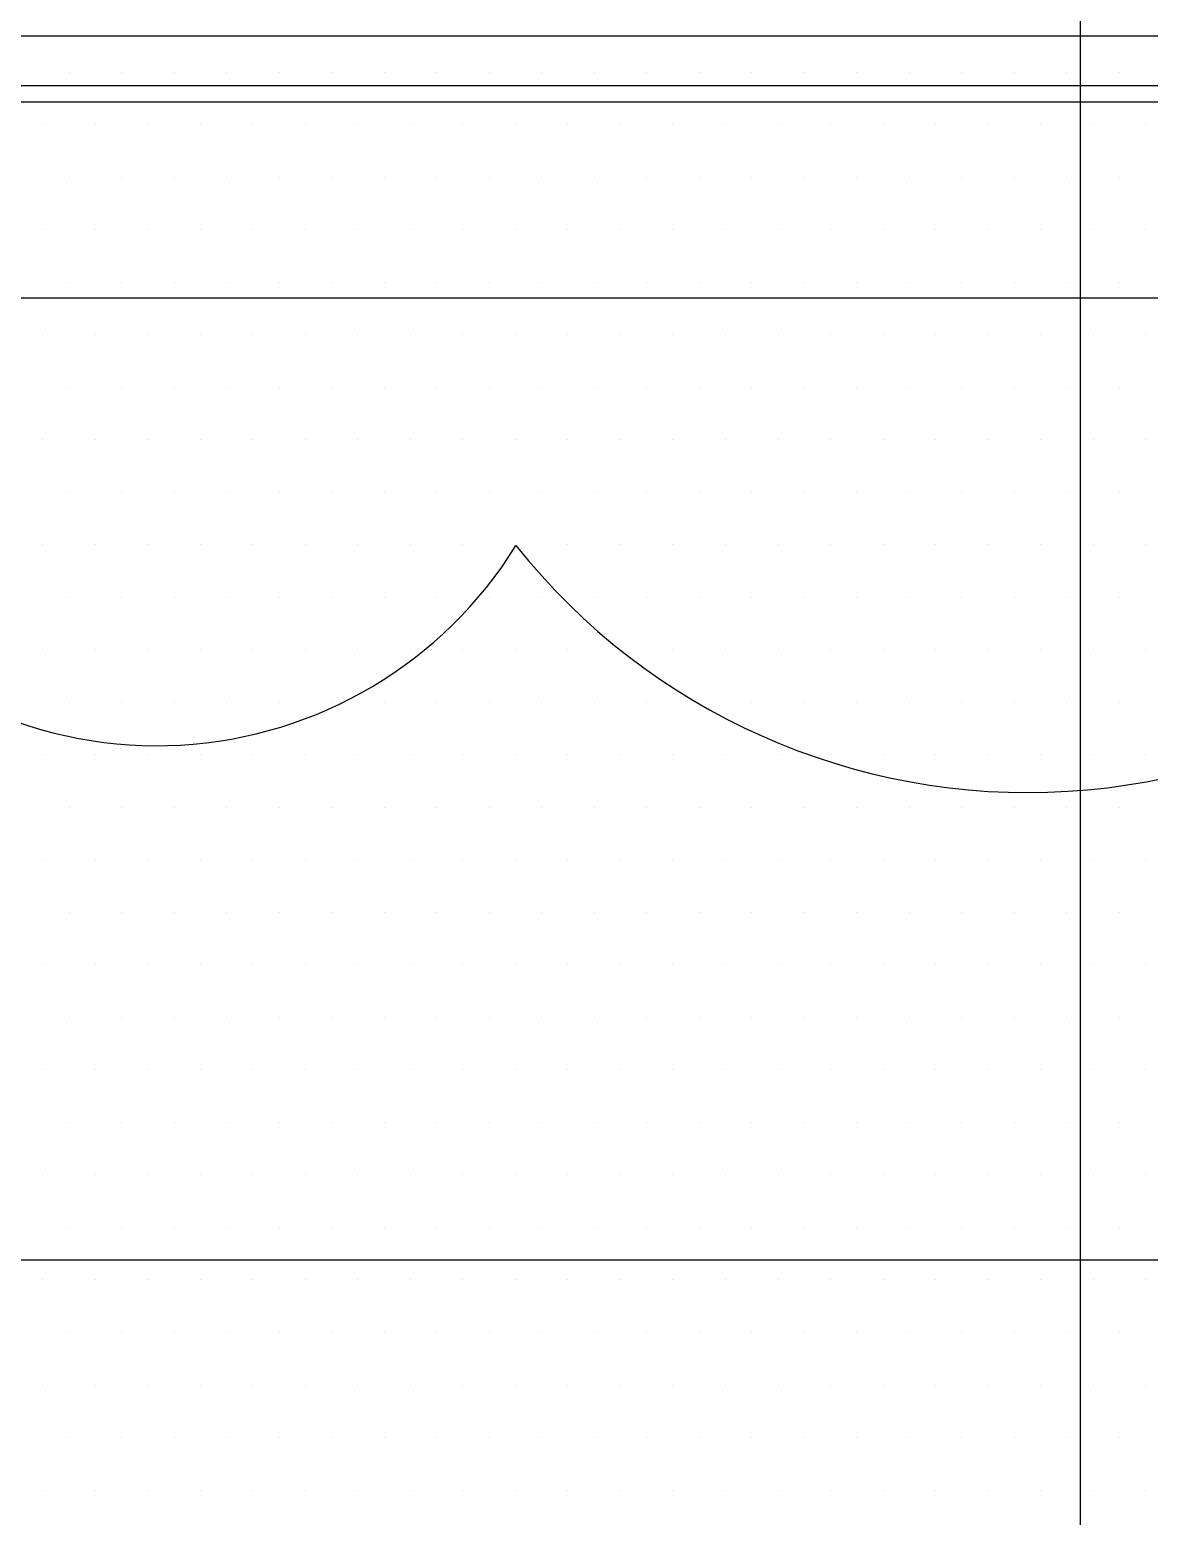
# Model space of a CAD drawing. Header units: millimetres. Extents: x 43168.9 to 43194.6, y -25545.1 to -25543.4.
# Drawn here: x 43176.6214 to 43176.6891, y -25543.9994 to -25543.9095 of the extents above; entities that cross this region are included whole.
import ezdxf

# ---------------------------------------------------------------- set-up
doc = ezdxf.new("R2010")
doc.units = ezdxf.units.MM
doc.header["$LTSCALE"] = 200
doc.linetypes.add('DASHDOT2', pattern=[0.5, 0.25, -0.125, 0, -0.125])
for name, color, linetype in [('aks_sgh', 5, 'DASHDOT2'), ('cam_sgh', 1, 'Continuous'), ('olcudis_sgh', 185, 'Continuous'), ('tarama-zemin_sgh', 197, 'Continuous')]:
    doc.layers.add(name, color=color, linetype=linetype)

msp = doc.modelspace()

# ---------------------------------------------------------------- linework, layer by layer
msp.add_line((43176.650767, -25543.940713), (43176.650767, -25543.940713))
for centre, radius, start, end in [((43176.681724, -25543.916099), 0.039549, 218.48743, 328.48743), ((43176.629038, -25543.92726), 0.025556, 218.23792, 328.23792)]:
    msp.add_arc(centre, radius, start, end)
at = {"layer": 'aks_sgh'}
for p, q in [((43176.684879, -25543.740919), (43176.684879, -25544.609919)), ((43176.98688, -25543.90991), (43176.184878, -25543.90991)), ((43176.98688, -25543.983919), (43176.184878, -25543.983919))]:
    msp.add_line(p, q, dxfattribs=at)
at = {"layer": 'cam_sgh'}
for p, q in [((43176.721879, -25543.91291), (43176.585879, -25543.91291)), ((43176.720879, -25543.91391), (43176.585879, -25543.91391))]:
    msp.add_line(p, q, dxfattribs=at)
at = {"layer": 'olcudis_sgh'}
msp.add_line((43176.721129, -25543.925757), (43176.450629, -25543.925757), dxfattribs=at)
at = {"layer": 'tarama-zemin_sgh'}
for p, q in [((43176.62375, -25543.9121), (43176.62375, -25543.9121)), ((43176.626925, -25543.9121), (43176.626925, -25543.9121)), ((43176.6301, -25543.9121), (43176.6301, -25543.9121)), ((43176.633275, -25543.9121), (43176.633275, -25543.9121)), ((43176.63645, -25543.9121), (43176.63645, -25543.9121)), ((43176.639625, -25543.9121), (43176.639625, -25543.9121)), ((43176.6428, -25543.9121), (43176.6428, -25543.9121)), ((43176.645975, -25543.9121), (43176.645975, -25543.9121)), ((43176.64915, -25543.9121), (43176.64915, -25543.9121)), ((43176.652325, -25543.9121), (43176.652325, -25543.9121)), ((43176.6555, -25543.9121), (43176.6555, -25543.9121)), ((43176.658675, -25543.9121), (43176.658675, -25543.9121)), ((43176.66185, -25543.9121), (43176.66185, -25543.9121)), ((43176.665025, -25543.9121), (43176.665025, -25543.9121)), ((43176.6682, -25543.9121), (43176.6682, -25543.9121)), ((43176.671375, -25543.9121), (43176.671375, -25543.9121)), ((43176.67455, -25543.9121), (43176.67455, -25543.9121)), ((43176.677725, -25543.9121), (43176.677725, -25543.9121)), ((43176.6809, -25543.9121), (43176.6809, -25543.9121)), ((43176.684075, -25543.9121), (43176.684075, -25543.9121)), ((43176.68725, -25543.9121), (43176.68725, -25543.9121)), ((43176.622162, -25543.915275), (43176.622162, -25543.915275)), ((43176.625337, -25543.915275), (43176.625337, -25543.915275)), ((43176.628512, -25543.915275), (43176.628512, -25543.915275)), ((43176.631687, -25543.915275), (43176.631687, -25543.915275)), ((43176.634862, -25543.915275), (43176.634862, -25543.915275)), ((43176.638037, -25543.915275), (43176.638037, -25543.915275)), ((43176.641212, -25543.915275), (43176.641212, -25543.915275)), ((43176.644387, -25543.915275), (43176.644387, -25543.915275)), ((43176.647562, -25543.915275), (43176.647562, -25543.915275)), ((43176.650737, -25543.915275), (43176.650737, -25543.915275)), ((43176.653912, -25543.915275), (43176.653912, -25543.915275)), ((43176.657087, -25543.915275), (43176.657087, -25543.915275)), ((43176.660262, -25543.915275), (43176.660262, -25543.915275)), ((43176.663437, -25543.915275), (43176.663437, -25543.915275)), ((43176.666612, -25543.915275), (43176.666612, -25543.915275)), ((43176.669787, -25543.915275), (43176.669787, -25543.915275)), ((43176.672962, -25543.915275), (43176.672962, -25543.915275)), ((43176.676137, -25543.915275), (43176.676137, -25543.915275)), ((43176.679312, -25543.915275), (43176.679312, -25543.915275)), ((43176.682487, -25543.915275), (43176.682487, -25543.915275)), ((43176.685662, -25543.915275), (43176.685662, -25543.915275)), ((43176.688837, -25543.915275), (43176.688837, -25543.915275)), ((43176.62375, -25543.91845), (43176.62375, -25543.91845)), ((43176.626925, -25543.91845), (43176.626925, -25543.91845)), ((43176.6301, -25543.91845), (43176.6301, -25543.91845)), ((43176.633275, -25543.91845), (43176.633275, -25543.91845)), ((43176.63645, -25543.91845), (43176.63645, -25543.91845)), ((43176.639625, -25543.91845), (43176.639625, -25543.91845)), ((43176.6428, -25543.91845), (43176.6428, -25543.91845)), ((43176.645975, -25543.91845), (43176.645975, -25543.91845)), ((43176.64915, -25543.91845), (43176.64915, -25543.91845)), ((43176.652325, -25543.91845), (43176.652325, -25543.91845)), ((43176.6555, -25543.91845), (43176.6555, -25543.91845)), ((43176.658675, -25543.91845), (43176.658675, -25543.91845)), ((43176.66185, -25543.91845), (43176.66185, -25543.91845)), ((43176.665025, -25543.91845), (43176.665025, -25543.91845)), ((43176.6682, -25543.91845), (43176.6682, -25543.91845)), ((43176.671375, -25543.91845), (43176.671375, -25543.91845)), ((43176.67455, -25543.91845), (43176.67455, -25543.91845)), ((43176.677725, -25543.91845), (43176.677725, -25543.91845)), ((43176.6809, -25543.91845), (43176.6809, -25543.91845)), ((43176.684075, -25543.91845), (43176.684075, -25543.91845)), ((43176.68725, -25543.91845), (43176.68725, -25543.91845)), ((43176.622162, -25543.921625), (43176.622162, -25543.921625)), ((43176.625337, -25543.921625), (43176.625337, -25543.921625)), ((43176.628512, -25543.921625), (43176.628512, -25543.921625)), ((43176.631687, -25543.921625), (43176.631687, -25543.921625)), ((43176.634862, -25543.921625), (43176.634862, -25543.921625)), ((43176.638037, -25543.921625), (43176.638037, -25543.921625)), ((43176.641212, -25543.921625), (43176.641212, -25543.921625)), ((43176.644387, -25543.921625), (43176.644387, -25543.921625)), ((43176.647562, -25543.921625), (43176.647562, -25543.921625)), ((43176.650737, -25543.921625), (43176.650737, -25543.921625)), ((43176.653912, -25543.921625), (43176.653912, -25543.921625)), ((43176.657087, -25543.921625), (43176.657087, -25543.921625)), ((43176.660262, -25543.921625), (43176.660262, -25543.921625)), ((43176.663437, -25543.921625), (43176.663437, -25543.921625)), ((43176.666612, -25543.921625), (43176.666612, -25543.921625)), ((43176.669787, -25543.921625), (43176.669787, -25543.921625)), ((43176.672962, -25543.921625), (43176.672962, -25543.921625)), ((43176.676137, -25543.921625), (43176.676137, -25543.921625)), ((43176.679312, -25543.921625), (43176.679312, -25543.921625)), ((43176.682487, -25543.921625), (43176.682487, -25543.921625)), ((43176.685662, -25543.921625), (43176.685662, -25543.921625)), ((43176.688837, -25543.921625), (43176.688837, -25543.921625)), ((43176.62375, -25543.9248), (43176.62375, -25543.9248)), ((43176.626925, -25543.9248), (43176.626925, -25543.9248)), ((43176.6301, -25543.9248), (43176.6301, -25543.9248)), ((43176.633275, -25543.9248), (43176.633275, -25543.9248)), ((43176.63645, -25543.9248), (43176.63645, -25543.9248)), ((43176.639625, -25543.9248), (43176.639625, -25543.9248)), ((43176.6428, -25543.9248), (43176.6428, -25543.9248)), ((43176.645975, -25543.9248), (43176.645975, -25543.9248)), ((43176.64915, -25543.9248), (43176.64915, -25543.9248)), ((43176.652325, -25543.9248), (43176.652325, -25543.9248)), ((43176.6555, -25543.9248), (43176.6555, -25543.9248)), ((43176.658675, -25543.9248), (43176.658675, -25543.9248)), ((43176.66185, -25543.9248), (43176.66185, -25543.9248)), ((43176.665025, -25543.9248), (43176.665025, -25543.9248)), ((43176.6682, -25543.9248), (43176.6682, -25543.9248)), ((43176.671375, -25543.9248), (43176.671375, -25543.9248)), ((43176.67455, -25543.9248), (43176.67455, -25543.9248)), ((43176.677725, -25543.9248), (43176.677725, -25543.9248)), ((43176.6809, -25543.9248), (43176.6809, -25543.9248)), ((43176.684075, -25543.9248), (43176.684075, -25543.9248)), ((43176.68725, -25543.9248), (43176.68725, -25543.9248)), ((43176.622162, -25543.927975), (43176.622162, -25543.927975)), ((43176.625337, -25543.927975), (43176.625337, -25543.927975)), ((43176.628512, -25543.927975), (43176.628512, -25543.927975)), ((43176.631687, -25543.927975), (43176.631687, -25543.927975)), ((43176.634862, -25543.927975), (43176.634862, -25543.927975)), ((43176.638037, -25543.927975), (43176.638037, -25543.927975)), ((43176.641212, -25543.927975), (43176.641212, -25543.927975)), ((43176.644387, -25543.927975), (43176.644387, -25543.927975)), ((43176.647562, -25543.927975), (43176.647562, -25543.927975)), ((43176.650737, -25543.927975), (43176.650737, -25543.927975)), ((43176.653912, -25543.927975), (43176.653912, -25543.927975)), ((43176.657087, -25543.927975), (43176.657087, -25543.927975)), ((43176.660262, -25543.927975), (43176.660262, -25543.927975)), ((43176.663437, -25543.927975), (43176.663437, -25543.927975)), ((43176.666612, -25543.927975), (43176.666612, -25543.927975)), ((43176.669787, -25543.927975), (43176.669787, -25543.927975)), ((43176.672962, -25543.927975), (43176.672962, -25543.927975)), ((43176.676137, -25543.927975), (43176.676137, -25543.927975)), ((43176.679312, -25543.927975), (43176.679312, -25543.927975)), ((43176.682487, -25543.927975), (43176.682487, -25543.927975)), ((43176.685662, -25543.927975), (43176.685662, -25543.927975)), ((43176.688837, -25543.927975), (43176.688837, -25543.927975)), ((43176.62375, -25543.93115), (43176.62375, -25543.93115)), ((43176.626925, -25543.93115), (43176.626925, -25543.93115)), ((43176.6301, -25543.93115), (43176.6301, -25543.93115)), ((43176.633275, -25543.93115), (43176.633275, -25543.93115)), ((43176.63645, -25543.93115), (43176.63645, -25543.93115)), ((43176.639625, -25543.93115), (43176.639625, -25543.93115)), ((43176.6428, -25543.93115), (43176.6428, -25543.93115)), ((43176.645975, -25543.93115), (43176.645975, -25543.93115)), ((43176.64915, -25543.93115), (43176.64915, -25543.93115)), ((43176.652325, -25543.93115), (43176.652325, -25543.93115)), ((43176.6555, -25543.93115), (43176.6555, -25543.93115)), ((43176.658675, -25543.93115), (43176.658675, -25543.93115)), ((43176.66185, -25543.93115), (43176.66185, -25543.93115)), ((43176.665025, -25543.93115), (43176.665025, -25543.93115)), ((43176.6682, -25543.93115), (43176.6682, -25543.93115)), ((43176.671375, -25543.93115), (43176.671375, -25543.93115)), ((43176.67455, -25543.93115), (43176.67455, -25543.93115)), ((43176.677725, -25543.93115), (43176.677725, -25543.93115)), ((43176.6809, -25543.93115), (43176.6809, -25543.93115)), ((43176.684075, -25543.93115), (43176.684075, -25543.93115)), ((43176.68725, -25543.93115), (43176.68725, -25543.93115)), ((43176.622162, -25543.934325), (43176.622162, -25543.934325)), ((43176.625337, -25543.934325), (43176.625337, -25543.934325)), ((43176.628512, -25543.934325), (43176.628512, -25543.934325)), ((43176.631687, -25543.934325), (43176.631687, -25543.934325)), ((43176.634862, -25543.934325), (43176.634862, -25543.934325)), ((43176.638037, -25543.934325), (43176.638037, -25543.934325)), ((43176.641212, -25543.934325), (43176.641212, -25543.934325)), ((43176.644387, -25543.934325), (43176.644387, -25543.934325)), ((43176.647562, -25543.934325), (43176.647562, -25543.934325)), ((43176.650737, -25543.934325), (43176.650737, -25543.934325)), ((43176.653912, -25543.934325), (43176.653912, -25543.934325)), ((43176.657087, -25543.934325), (43176.657087, -25543.934325)), ((43176.660262, -25543.934325), (43176.660262, -25543.934325)), ((43176.663437, -25543.934325), (43176.663437, -25543.934325)), ((43176.666612, -25543.934325), (43176.666612, -25543.934325)), ((43176.669787, -25543.934325), (43176.669787, -25543.934325)), ((43176.672962, -25543.934325), (43176.672962, -25543.934325)), ((43176.676137, -25543.934325), (43176.676137, -25543.934325)), ((43176.679312, -25543.934325), (43176.679312, -25543.934325)), ((43176.682487, -25543.934325), (43176.682487, -25543.934325)), ((43176.685662, -25543.934325), (43176.685662, -25543.934325)), ((43176.688837, -25543.934325), (43176.688837, -25543.934325)), ((43176.62375, -25543.9375), (43176.62375, -25543.9375)), ((43176.626925, -25543.9375), (43176.626925, -25543.9375)), ((43176.6301, -25543.9375), (43176.6301, -25543.9375)), ((43176.633275, -25543.9375), (43176.633275, -25543.9375)), ((43176.63645, -25543.9375), (43176.63645, -25543.9375)), ((43176.639625, -25543.9375), (43176.639625, -25543.9375)), ((43176.6428, -25543.9375), (43176.6428, -25543.9375)), ((43176.645975, -25543.9375), (43176.645975, -25543.9375)), ((43176.64915, -25543.9375), (43176.64915, -25543.9375)), ((43176.652325, -25543.9375), (43176.652325, -25543.9375)), ((43176.6555, -25543.9375), (43176.6555, -25543.9375)), ((43176.658675, -25543.9375), (43176.658675, -25543.9375)), ((43176.66185, -25543.9375), (43176.66185, -25543.9375)), ((43176.665025, -25543.9375), (43176.665025, -25543.9375)), ((43176.6682, -25543.9375), (43176.6682, -25543.9375)), ((43176.671375, -25543.9375), (43176.671375, -25543.9375)), ((43176.67455, -25543.9375), (43176.67455, -25543.9375)), ((43176.677725, -25543.9375), (43176.677725, -25543.9375)), ((43176.6809, -25543.9375), (43176.6809, -25543.9375)), ((43176.684075, -25543.9375), (43176.684075, -25543.9375)), ((43176.68725, -25543.9375), (43176.68725, -25543.9375)), ((43176.622162, -25543.940675), (43176.622162, -25543.940675)), ((43176.625337, -25543.940675), (43176.625337, -25543.940675)), ((43176.628512, -25543.940675), (43176.628512, -25543.940675)), ((43176.631687, -25543.940675), (43176.631687, -25543.940675)), ((43176.634862, -25543.940675), (43176.634862, -25543.940675)), ((43176.638037, -25543.940675), (43176.638037, -25543.940675)), ((43176.641212, -25543.940675), (43176.641212, -25543.940675)), ((43176.644387, -25543.940675), (43176.644387, -25543.940675)), ((43176.647562, -25543.940675), (43176.647562, -25543.940675)), ((43176.650737, -25543.940675), (43176.650737, -25543.940675)), ((43176.653912, -25543.940675), (43176.653912, -25543.940675)), ((43176.657087, -25543.940675), (43176.657087, -25543.940675)), ((43176.660262, -25543.940675), (43176.660262, -25543.940675)), ((43176.663437, -25543.940675), (43176.663437, -25543.940675)), ((43176.666612, -25543.940675), (43176.666612, -25543.940675)), ((43176.669787, -25543.940675), (43176.669787, -25543.940675)), ((43176.672962, -25543.940675), (43176.672962, -25543.940675)), ((43176.676137, -25543.940675), (43176.676137, -25543.940675)), ((43176.679312, -25543.940675), (43176.679312, -25543.940675)), ((43176.682487, -25543.940675), (43176.682487, -25543.940675)), ((43176.685662, -25543.940675), (43176.685662, -25543.940675)), ((43176.688837, -25543.940675), (43176.688837, -25543.940675)), ((43176.62375, -25543.94385), (43176.62375, -25543.94385)), ((43176.626925, -25543.94385), (43176.626925, -25543.94385)), ((43176.6301, -25543.94385), (43176.6301, -25543.94385)), ((43176.633275, -25543.94385), (43176.633275, -25543.94385)), ((43176.63645, -25543.94385), (43176.63645, -25543.94385)), ((43176.639625, -25543.94385), (43176.639625, -25543.94385)), ((43176.6428, -25543.94385), (43176.6428, -25543.94385)), ((43176.645975, -25543.94385), (43176.645975, -25543.94385)), ((43176.64915, -25543.94385), (43176.64915, -25543.94385)), ((43176.652325, -25543.94385), (43176.652325, -25543.94385)), ((43176.6555, -25543.94385), (43176.6555, -25543.94385)), ((43176.658675, -25543.94385), (43176.658675, -25543.94385)), ((43176.66185, -25543.94385), (43176.66185, -25543.94385)), ((43176.665025, -25543.94385), (43176.665025, -25543.94385)), ((43176.6682, -25543.94385), (43176.6682, -25543.94385)), ((43176.671375, -25543.94385), (43176.671375, -25543.94385)), ((43176.67455, -25543.94385), (43176.67455, -25543.94385)), ((43176.677725, -25543.94385), (43176.677725, -25543.94385)), ((43176.6809, -25543.94385), (43176.6809, -25543.94385)), ((43176.684075, -25543.94385), (43176.684075, -25543.94385)), ((43176.68725, -25543.94385), (43176.68725, -25543.94385)), ((43176.622162, -25543.947025), (43176.622162, -25543.947025)), ((43176.625337, -25543.947025), (43176.625337, -25543.947025)), ((43176.628512, -25543.947025), (43176.628512, -25543.947025)), ((43176.631687, -25543.947025), (43176.631687, -25543.947025)), ((43176.634862, -25543.947025), (43176.634862, -25543.947025)), ((43176.638037, -25543.947025), (43176.638037, -25543.947025)), ((43176.641212, -25543.947025), (43176.641212, -25543.947025)), ((43176.644387, -25543.947025), (43176.644387, -25543.947025)), ((43176.647562, -25543.947025), (43176.647562, -25543.947025)), ((43176.650737, -25543.947025), (43176.650737, -25543.947025)), ((43176.653912, -25543.947025), (43176.653912, -25543.947025)), ((43176.657087, -25543.947025), (43176.657087, -25543.947025)), ((43176.660262, -25543.947025), (43176.660262, -25543.947025)), ((43176.663437, -25543.947025), (43176.663437, -25543.947025)), ((43176.666612, -25543.947025), (43176.666612, -25543.947025)), ((43176.669787, -25543.947025), (43176.669787, -25543.947025)), ((43176.672962, -25543.947025), (43176.672962, -25543.947025)), ((43176.676137, -25543.947025), (43176.676137, -25543.947025)), ((43176.679312, -25543.947025), (43176.679312, -25543.947025)), ((43176.682487, -25543.947025), (43176.682487, -25543.947025)), ((43176.685662, -25543.947025), (43176.685662, -25543.947025)), ((43176.688837, -25543.947025), (43176.688837, -25543.947025)), ((43176.62375, -25543.9502), (43176.62375, -25543.9502)), ((43176.626925, -25543.9502), (43176.626925, -25543.9502)), ((43176.6301, -25543.9502), (43176.6301, -25543.9502)), ((43176.633275, -25543.9502), (43176.633275, -25543.9502)), ((43176.63645, -25543.9502), (43176.63645, -25543.9502)), ((43176.639625, -25543.9502), (43176.639625, -25543.9502)), ((43176.6428, -25543.9502), (43176.6428, -25543.9502)), ((43176.645975, -25543.9502), (43176.645975, -25543.9502)), ((43176.64915, -25543.9502), (43176.64915, -25543.9502)), ((43176.652325, -25543.9502), (43176.652325, -25543.9502)), ((43176.6555, -25543.9502), (43176.6555, -25543.9502)), ((43176.658675, -25543.9502), (43176.658675, -25543.9502)), ((43176.66185, -25543.9502), (43176.66185, -25543.9502)), ((43176.665025, -25543.9502), (43176.665025, -25543.9502)), ((43176.6682, -25543.9502), (43176.6682, -25543.9502)), ((43176.671375, -25543.9502), (43176.671375, -25543.9502)), ((43176.67455, -25543.9502), (43176.67455, -25543.9502)), ((43176.677725, -25543.9502), (43176.677725, -25543.9502)), ((43176.6809, -25543.9502), (43176.6809, -25543.9502)), ((43176.684075, -25543.9502), (43176.684075, -25543.9502)), ((43176.68725, -25543.9502), (43176.68725, -25543.9502)), ((43176.622162, -25543.953375), (43176.622162, -25543.953375)), ((43176.625337, -25543.953375), (43176.625337, -25543.953375)), ((43176.628512, -25543.953375), (43176.628512, -25543.953375)), ((43176.631687, -25543.953375), (43176.631687, -25543.953375)), ((43176.634862, -25543.953375), (43176.634862, -25543.953375)), ((43176.638037, -25543.953375), (43176.638037, -25543.953375)), ((43176.641212, -25543.953375), (43176.641212, -25543.953375)), ((43176.644387, -25543.953375), (43176.644387, -25543.953375)), ((43176.647562, -25543.953375), (43176.647562, -25543.953375)), ((43176.650737, -25543.953375), (43176.650737, -25543.953375)), ((43176.653912, -25543.953375), (43176.653912, -25543.953375)), ((43176.657087, -25543.953375), (43176.657087, -25543.953375)), ((43176.660262, -25543.953375), (43176.660262, -25543.953375)), ((43176.663437, -25543.953375), (43176.663437, -25543.953375)), ((43176.666612, -25543.953375), (43176.666612, -25543.953375)), ((43176.669787, -25543.953375), (43176.669787, -25543.953375)), ((43176.672962, -25543.953375), (43176.672962, -25543.953375)), ((43176.676137, -25543.953375), (43176.676137, -25543.953375)), ((43176.679312, -25543.953375), (43176.679312, -25543.953375)), ((43176.682487, -25543.953375), (43176.682487, -25543.953375)), ((43176.685662, -25543.953375), (43176.685662, -25543.953375)), ((43176.688837, -25543.953375), (43176.688837, -25543.953375)), ((43176.62375, -25543.95655), (43176.62375, -25543.95655)), ((43176.626925, -25543.95655), (43176.626925, -25543.95655)), ((43176.6301, -25543.95655), (43176.6301, -25543.95655)), ((43176.633275, -25543.95655), (43176.633275, -25543.95655)), ((43176.63645, -25543.95655), (43176.63645, -25543.95655)), ((43176.639625, -25543.95655), (43176.639625, -25543.95655)), ((43176.6428, -25543.95655), (43176.6428, -25543.95655)), ((43176.645975, -25543.95655), (43176.645975, -25543.95655)), ((43176.64915, -25543.95655), (43176.64915, -25543.95655)), ((43176.652325, -25543.95655), (43176.652325, -25543.95655)), ((43176.6555, -25543.95655), (43176.6555, -25543.95655)), ((43176.658675, -25543.95655), (43176.658675, -25543.95655)), ((43176.66185, -25543.95655), (43176.66185, -25543.95655)), ((43176.665025, -25543.95655), (43176.665025, -25543.95655)), ((43176.6682, -25543.95655), (43176.6682, -25543.95655)), ((43176.671375, -25543.95655), (43176.671375, -25543.95655)), ((43176.67455, -25543.95655), (43176.67455, -25543.95655)), ((43176.677725, -25543.95655), (43176.677725, -25543.95655)), ((43176.6809, -25543.95655), (43176.6809, -25543.95655)), ((43176.684075, -25543.95655), (43176.684075, -25543.95655)), ((43176.68725, -25543.95655), (43176.68725, -25543.95655)), ((43176.622162, -25543.959725), (43176.622162, -25543.959725)), ((43176.625337, -25543.959725), (43176.625337, -25543.959725)), ((43176.628512, -25543.959725), (43176.628512, -25543.959725)), ((43176.631687, -25543.959725), (43176.631687, -25543.959725)), ((43176.634862, -25543.959725), (43176.634862, -25543.959725)), ((43176.638037, -25543.959725), (43176.638037, -25543.959725)), ((43176.641212, -25543.959725), (43176.641212, -25543.959725)), ((43176.644387, -25543.959725), (43176.644387, -25543.959725)), ((43176.647562, -25543.959725), (43176.647562, -25543.959725)), ((43176.650737, -25543.959725), (43176.650737, -25543.959725)), ((43176.653912, -25543.959725), (43176.653912, -25543.959725)), ((43176.657087, -25543.959725), (43176.657087, -25543.959725)), ((43176.660262, -25543.959725), (43176.660262, -25543.959725)), ((43176.663437, -25543.959725), (43176.663437, -25543.959725)), ((43176.666612, -25543.959725), (43176.666612, -25543.959725)), ((43176.669787, -25543.959725), (43176.669787, -25543.959725)), ((43176.672962, -25543.959725), (43176.672962, -25543.959725)), ((43176.676137, -25543.959725), (43176.676137, -25543.959725)), ((43176.679312, -25543.959725), (43176.679312, -25543.959725)), ((43176.682487, -25543.959725), (43176.682487, -25543.959725)), ((43176.685662, -25543.959725), (43176.685662, -25543.959725)), ((43176.688837, -25543.959725), (43176.688837, -25543.959725)), ((43176.62375, -25543.9629), (43176.62375, -25543.9629)), ((43176.626925, -25543.9629), (43176.626925, -25543.9629)), ((43176.6301, -25543.9629), (43176.6301, -25543.9629)), ((43176.633275, -25543.9629), (43176.633275, -25543.9629)), ((43176.63645, -25543.9629), (43176.63645, -25543.9629)), ((43176.639625, -25543.9629), (43176.639625, -25543.9629)), ((43176.6428, -25543.9629), (43176.6428, -25543.9629)), ((43176.645975, -25543.9629), (43176.645975, -25543.9629)), ((43176.64915, -25543.9629), (43176.64915, -25543.9629)), ((43176.652325, -25543.9629), (43176.652325, -25543.9629)), ((43176.6555, -25543.9629), (43176.6555, -25543.9629)), ((43176.658675, -25543.9629), (43176.658675, -25543.9629)), ((43176.66185, -25543.9629), (43176.66185, -25543.9629)), ((43176.665025, -25543.9629), (43176.665025, -25543.9629)), ((43176.6682, -25543.9629), (43176.6682, -25543.9629)), ((43176.671375, -25543.9629), (43176.671375, -25543.9629)), ((43176.67455, -25543.9629), (43176.67455, -25543.9629)), ((43176.677725, -25543.9629), (43176.677725, -25543.9629)), ((43176.6809, -25543.9629), (43176.6809, -25543.9629)), ((43176.684075, -25543.9629), (43176.684075, -25543.9629)), ((43176.68725, -25543.9629), (43176.68725, -25543.9629)), ((43176.622162, -25543.966075), (43176.622162, -25543.966075)), ((43176.625337, -25543.966075), (43176.625337, -25543.966075)), ((43176.628512, -25543.966075), (43176.628512, -25543.966075)), ((43176.631687, -25543.966075), (43176.631687, -25543.966075)), ((43176.634862, -25543.966075), (43176.634862, -25543.966075)), ((43176.638037, -25543.966075), (43176.638037, -25543.966075)), ((43176.641212, -25543.966075), (43176.641212, -25543.966075)), ((43176.644387, -25543.966075), (43176.644387, -25543.966075)), ((43176.647562, -25543.966075), (43176.647562, -25543.966075)), ((43176.650737, -25543.966075), (43176.650737, -25543.966075)), ((43176.653912, -25543.966075), (43176.653912, -25543.966075)), ((43176.657087, -25543.966075), (43176.657087, -25543.966075)), ((43176.660262, -25543.966075), (43176.660262, -25543.966075)), ((43176.663437, -25543.966075), (43176.663437, -25543.966075)), ((43176.666612, -25543.966075), (43176.666612, -25543.966075)), ((43176.669787, -25543.966075), (43176.669787, -25543.966075)), ((43176.672962, -25543.966075), (43176.672962, -25543.966075)), ((43176.676137, -25543.966075), (43176.676137, -25543.966075)), ((43176.679312, -25543.966075), (43176.679312, -25543.966075)), ((43176.682487, -25543.966075), (43176.682487, -25543.966075)), ((43176.685662, -25543.966075), (43176.685662, -25543.966075)), ((43176.688837, -25543.966075), (43176.688837, -25543.966075)), ((43176.62375, -25543.96925), (43176.62375, -25543.96925)), ((43176.626925, -25543.96925), (43176.626925, -25543.96925)), ((43176.6301, -25543.96925), (43176.6301, -25543.96925)), ((43176.633275, -25543.96925), (43176.633275, -25543.96925)), ((43176.63645, -25543.96925), (43176.63645, -25543.96925)), ((43176.639625, -25543.96925), (43176.639625, -25543.96925)), ((43176.6428, -25543.96925), (43176.6428, -25543.96925)), ((43176.645975, -25543.96925), (43176.645975, -25543.96925)), ((43176.64915, -25543.96925), (43176.64915, -25543.96925)), ((43176.652325, -25543.96925), (43176.652325, -25543.96925)), ((43176.6555, -25543.96925), (43176.6555, -25543.96925)), ((43176.658675, -25543.96925), (43176.658675, -25543.96925)), ((43176.66185, -25543.96925), (43176.66185, -25543.96925)), ((43176.665025, -25543.96925), (43176.665025, -25543.96925)), ((43176.6682, -25543.96925), (43176.6682, -25543.96925)), ((43176.671375, -25543.96925), (43176.671375, -25543.96925)), ((43176.67455, -25543.96925), (43176.67455, -25543.96925)), ((43176.677725, -25543.96925), (43176.677725, -25543.96925)), ((43176.6809, -25543.96925), (43176.6809, -25543.96925)), ((43176.684075, -25543.96925), (43176.684075, -25543.96925)), ((43176.68725, -25543.96925), (43176.68725, -25543.96925)), ((43176.622162, -25543.972425), (43176.622162, -25543.972425)), ((43176.625337, -25543.972425), (43176.625337, -25543.972425)), ((43176.628512, -25543.972425), (43176.628512, -25543.972425)), ((43176.631687, -25543.972425), (43176.631687, -25543.972425)), ((43176.634862, -25543.972425), (43176.634862, -25543.972425)), ((43176.638037, -25543.972425), (43176.638037, -25543.972425)), ((43176.641212, -25543.972425), (43176.641212, -25543.972425)), ((43176.644387, -25543.972425), (43176.644387, -25543.972425)), ((43176.647562, -25543.972425), (43176.647562, -25543.972425)), ((43176.650737, -25543.972425), (43176.650737, -25543.972425)), ((43176.653912, -25543.972425), (43176.653912, -25543.972425)), ((43176.657087, -25543.972425), (43176.657087, -25543.972425)), ((43176.660262, -25543.972425), (43176.660262, -25543.972425)), ((43176.663437, -25543.972425), (43176.663437, -25543.972425)), ((43176.666612, -25543.972425), (43176.666612, -25543.972425)), ((43176.669787, -25543.972425), (43176.669787, -25543.972425)), ((43176.672962, -25543.972425), (43176.672962, -25543.972425)), ((43176.676137, -25543.972425), (43176.676137, -25543.972425)), ((43176.679312, -25543.972425), (43176.679312, -25543.972425)), ((43176.682487, -25543.972425), (43176.682487, -25543.972425)), ((43176.685662, -25543.972425), (43176.685662, -25543.972425)), ((43176.688837, -25543.972425), (43176.688837, -25543.972425)), ((43176.62375, -25543.9756), (43176.62375, -25543.9756)), ((43176.626925, -25543.9756), (43176.626925, -25543.9756)), ((43176.6301, -25543.9756), (43176.6301, -25543.9756)), ((43176.633275, -25543.9756), (43176.633275, -25543.9756)), ((43176.63645, -25543.9756), (43176.63645, -25543.9756)), ((43176.639625, -25543.9756), (43176.639625, -25543.9756)), ((43176.6428, -25543.9756), (43176.6428, -25543.9756)), ((43176.645975, -25543.9756), (43176.645975, -25543.9756)), ((43176.64915, -25543.9756), (43176.64915, -25543.9756)), ((43176.652325, -25543.9756), (43176.652325, -25543.9756)), ((43176.6555, -25543.9756), (43176.6555, -25543.9756)), ((43176.658675, -25543.9756), (43176.658675, -25543.9756)), ((43176.66185, -25543.9756), (43176.66185, -25543.9756)), ((43176.665025, -25543.9756), (43176.665025, -25543.9756)), ((43176.6682, -25543.9756), (43176.6682, -25543.9756)), ((43176.671375, -25543.9756), (43176.671375, -25543.9756)), ((43176.67455, -25543.9756), (43176.67455, -25543.9756)), ((43176.677725, -25543.9756), (43176.677725, -25543.9756)), ((43176.6809, -25543.9756), (43176.6809, -25543.9756)), ((43176.684075, -25543.9756), (43176.684075, -25543.9756)), ((43176.68725, -25543.9756), (43176.68725, -25543.9756)), ((43176.622162, -25543.978775), (43176.622162, -25543.978775)), ((43176.625337, -25543.978775), (43176.625337, -25543.978775)), ((43176.628512, -25543.978775), (43176.628512, -25543.978775)), ((43176.631687, -25543.978775), (43176.631687, -25543.978775)), ((43176.634862, -25543.978775), (43176.634862, -25543.978775)), ((43176.638037, -25543.978775), (43176.638037, -25543.978775)), ((43176.641212, -25543.978775), (43176.641212, -25543.978775)), ((43176.644387, -25543.978775), (43176.644387, -25543.978775)), ((43176.647562, -25543.978775), (43176.647562, -25543.978775)), ((43176.650737, -25543.978775), (43176.650737, -25543.978775)), ((43176.653912, -25543.978775), (43176.653912, -25543.978775)), ((43176.657087, -25543.978775), (43176.657087, -25543.978775)), ((43176.660262, -25543.978775), (43176.660262, -25543.978775)), ((43176.663437, -25543.978775), (43176.663437, -25543.978775)), ((43176.666612, -25543.978775), (43176.666612, -25543.978775)), ((43176.669787, -25543.978775), (43176.669787, -25543.978775)), ((43176.672962, -25543.978775), (43176.672962, -25543.978775)), ((43176.676137, -25543.978775), (43176.676137, -25543.978775)), ((43176.679312, -25543.978775), (43176.679312, -25543.978775)), ((43176.682487, -25543.978775), (43176.682487, -25543.978775)), ((43176.685662, -25543.978775), (43176.685662, -25543.978775)), ((43176.688837, -25543.978775), (43176.688837, -25543.978775)), ((43176.62375, -25543.98195), (43176.62375, -25543.98195)), ((43176.626925, -25543.98195), (43176.626925, -25543.98195)), ((43176.6301, -25543.98195), (43176.6301, -25543.98195)), ((43176.633275, -25543.98195), (43176.633275, -25543.98195)), ((43176.63645, -25543.98195), (43176.63645, -25543.98195)), ((43176.639625, -25543.98195), (43176.639625, -25543.98195)), ((43176.6428, -25543.98195), (43176.6428, -25543.98195)), ((43176.645975, -25543.98195), (43176.645975, -25543.98195)), ((43176.64915, -25543.98195), (43176.64915, -25543.98195)), ((43176.652325, -25543.98195), (43176.652325, -25543.98195)), ((43176.6555, -25543.98195), (43176.6555, -25543.98195)), ((43176.658675, -25543.98195), (43176.658675, -25543.98195)), ((43176.66185, -25543.98195), (43176.66185, -25543.98195)), ((43176.665025, -25543.98195), (43176.665025, -25543.98195)), ((43176.6682, -25543.98195), (43176.6682, -25543.98195)), ((43176.671375, -25543.98195), (43176.671375, -25543.98195)), ((43176.67455, -25543.98195), (43176.67455, -25543.98195)), ((43176.677725, -25543.98195), (43176.677725, -25543.98195)), ((43176.6809, -25543.98195), (43176.6809, -25543.98195)), ((43176.684075, -25543.98195), (43176.684075, -25543.98195)), ((43176.68725, -25543.98195), (43176.68725, -25543.98195)), ((43176.622162, -25543.985125), (43176.622162, -25543.985125)), ((43176.625337, -25543.985125), (43176.625337, -25543.985125)), ((43176.628512, -25543.985125), (43176.628512, -25543.985125)), ((43176.631687, -25543.985125), (43176.631687, -25543.985125)), ((43176.634862, -25543.985125), (43176.634862, -25543.985125)), ((43176.638037, -25543.985125), (43176.638037, -25543.985125)), ((43176.641212, -25543.985125), (43176.641212, -25543.985125)), ((43176.644387, -25543.985125), (43176.644387, -25543.985125)), ((43176.647562, -25543.985125), (43176.647562, -25543.985125)), ((43176.650737, -25543.985125), (43176.650737, -25543.985125)), ((43176.653912, -25543.985125), (43176.653912, -25543.985125)), ((43176.657087, -25543.985125), (43176.657087, -25543.985125)), ((43176.660262, -25543.985125), (43176.660262, -25543.985125)), ((43176.663437, -25543.985125), (43176.663437, -25543.985125)), ((43176.666612, -25543.985125), (43176.666612, -25543.985125)), ((43176.669787, -25543.985125), (43176.669787, -25543.985125)), ((43176.672962, -25543.985125), (43176.672962, -25543.985125)), ((43176.676137, -25543.985125), (43176.676137, -25543.985125)), ((43176.679312, -25543.985125), (43176.679312, -25543.985125)), ((43176.682487, -25543.985125), (43176.682487, -25543.985125)), ((43176.685662, -25543.985125), (43176.685662, -25543.985125)), ((43176.688837, -25543.985125), (43176.688837, -25543.985125)), ((43176.62375, -25543.9883), (43176.62375, -25543.9883)), ((43176.626925, -25543.9883), (43176.626925, -25543.9883)), ((43176.6301, -25543.9883), (43176.6301, -25543.9883)), ((43176.633275, -25543.9883), (43176.633275, -25543.9883)), ((43176.63645, -25543.9883), (43176.63645, -25543.9883)), ((43176.639625, -25543.9883), (43176.639625, -25543.9883)), ((43176.6428, -25543.9883), (43176.6428, -25543.9883)), ((43176.645975, -25543.9883), (43176.645975, -25543.9883)), ((43176.64915, -25543.9883), (43176.64915, -25543.9883)), ((43176.652325, -25543.9883), (43176.652325, -25543.9883)), ((43176.6555, -25543.9883), (43176.6555, -25543.9883)), ((43176.658675, -25543.9883), (43176.658675, -25543.9883)), ((43176.66185, -25543.9883), (43176.66185, -25543.9883)), ((43176.665025, -25543.9883), (43176.665025, -25543.9883)), ((43176.6682, -25543.9883), (43176.6682, -25543.9883)), ((43176.671375, -25543.9883), (43176.671375, -25543.9883)), ((43176.67455, -25543.9883), (43176.67455, -25543.9883)), ((43176.677725, -25543.9883), (43176.677725, -25543.9883)), ((43176.6809, -25543.9883), (43176.6809, -25543.9883)), ((43176.684075, -25543.9883), (43176.684075, -25543.9883)), ((43176.68725, -25543.9883), (43176.68725, -25543.9883)), ((43176.622162, -25543.991475), (43176.622162, -25543.991475)), ((43176.625337, -25543.991475), (43176.625337, -25543.991475)), ((43176.628512, -25543.991475), (43176.628512, -25543.991475)), ((43176.631687, -25543.991475), (43176.631687, -25543.991475)), ((43176.634862, -25543.991475), (43176.634862, -25543.991475)), ((43176.638037, -25543.991475), (43176.638037, -25543.991475)), ((43176.641212, -25543.991475), (43176.641212, -25543.991475)), ((43176.644387, -25543.991475), (43176.644387, -25543.991475)), ((43176.647562, -25543.991475), (43176.647562, -25543.991475)), ((43176.650737, -25543.991475), (43176.650737, -25543.991475)), ((43176.653912, -25543.991475), (43176.653912, -25543.991475)), ((43176.657087, -25543.991475), (43176.657087, -25543.991475)), ((43176.660262, -25543.991475), (43176.660262, -25543.991475)), ((43176.663437, -25543.991475), (43176.663437, -25543.991475)), ((43176.666612, -25543.991475), (43176.666612, -25543.991475)), ((43176.669787, -25543.991475), (43176.669787, -25543.991475)), ((43176.672962, -25543.991475), (43176.672962, -25543.991475)), ((43176.676137, -25543.991475), (43176.676137, -25543.991475)), ((43176.679312, -25543.991475), (43176.679312, -25543.991475)), ((43176.682487, -25543.991475), (43176.682487, -25543.991475)), ((43176.685662, -25543.991475), (43176.685662, -25543.991475)), ((43176.688837, -25543.991475), (43176.688837, -25543.991475)), ((43176.62375, -25543.99465), (43176.62375, -25543.99465)), ((43176.626925, -25543.99465), (43176.626925, -25543.99465)), ((43176.6301, -25543.99465), (43176.6301, -25543.99465)), ((43176.633275, -25543.99465), (43176.633275, -25543.99465)), ((43176.63645, -25543.99465), (43176.63645, -25543.99465)), ((43176.639625, -25543.99465), (43176.639625, -25543.99465)), ((43176.6428, -25543.99465), (43176.6428, -25543.99465)), ((43176.645975, -25543.99465), (43176.645975, -25543.99465)), ((43176.64915, -25543.99465), (43176.64915, -25543.99465)), ((43176.652325, -25543.99465), (43176.652325, -25543.99465)), ((43176.6555, -25543.99465), (43176.6555, -25543.99465)), ((43176.658675, -25543.99465), (43176.658675, -25543.99465)), ((43176.66185, -25543.99465), (43176.66185, -25543.99465)), ((43176.665025, -25543.99465), (43176.665025, -25543.99465)), ((43176.6682, -25543.99465), (43176.6682, -25543.99465)), ((43176.671375, -25543.99465), (43176.671375, -25543.99465)), ((43176.67455, -25543.99465), (43176.67455, -25543.99465)), ((43176.677725, -25543.99465), (43176.677725, -25543.99465)), ((43176.6809, -25543.99465), (43176.6809, -25543.99465)), ((43176.684075, -25543.99465), (43176.684075, -25543.99465)), ((43176.68725, -25543.99465), (43176.68725, -25543.99465)), ((43176.622162, -25543.997825), (43176.622162, -25543.997825)), ((43176.625337, -25543.997825), (43176.625337, -25543.997825)), ((43176.628512, -25543.997825), (43176.628512, -25543.997825)), ((43176.631687, -25543.997825), (43176.631687, -25543.997825)), ((43176.634862, -25543.997825), (43176.634862, -25543.997825)), ((43176.638037, -25543.997825), (43176.638037, -25543.997825)), ((43176.641212, -25543.997825), (43176.641212, -25543.997825)), ((43176.644387, -25543.997825), (43176.644387, -25543.997825)), ((43176.647562, -25543.997825), (43176.647562, -25543.997825)), ((43176.650737, -25543.997825), (43176.650737, -25543.997825)), ((43176.653912, -25543.997825), (43176.653912, -25543.997825)), ((43176.657087, -25543.997825), (43176.657087, -25543.997825)), ((43176.660262, -25543.997825), (43176.660262, -25543.997825)), ((43176.663437, -25543.997825), (43176.663437, -25543.997825)), ((43176.666612, -25543.997825), (43176.666612, -25543.997825)), ((43176.669787, -25543.997825), (43176.669787, -25543.997825)), ((43176.672962, -25543.997825), (43176.672962, -25543.997825)), ((43176.676137, -25543.997825), (43176.676137, -25543.997825)), ((43176.679312, -25543.997825), (43176.679312, -25543.997825)), ((43176.682487, -25543.997825), (43176.682487, -25543.997825)), ((43176.685662, -25543.997825), (43176.685662, -25543.997825)), ((43176.688837, -25543.997825), (43176.688837, -25543.997825))]:
    msp.add_line(p, q, dxfattribs=at)

doc.saveas('drawing.dxf')
